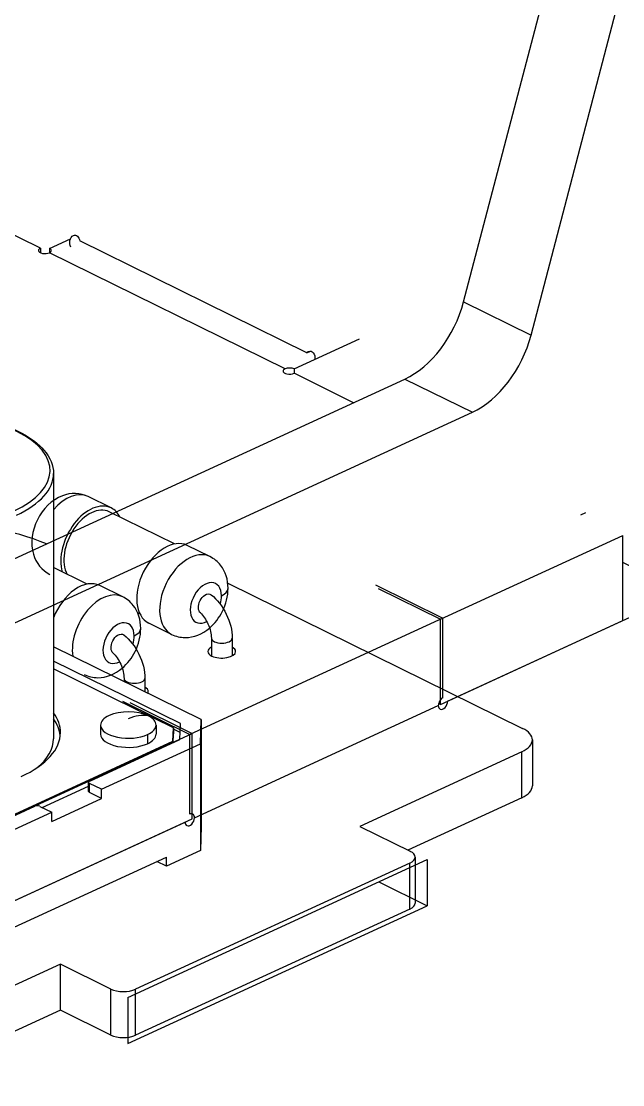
# Model space of a CAD drawing. Header units: millimetres. Extents: x -72 to 43, y -70 to 80.
# Drawn here: x -12.77 to 4.58, y -35.98 to -5.3 of the extents above; entities that cross this region are included whole.
import ezdxf

# ---------------------------------------------------------------- set-up
doc = ezdxf.new("R2010")
doc.units = ezdxf.units.MM
doc.layers.add('Sketch064', color=7, linetype='CONTINUOUS')
doc.layers.add('Sketch065', color=7, linetype='CONTINUOUS')

msp = doc.modelspace()

# ---------------------------------------------------------------- linework, layer by layer
at = {"layer": 'Sketch064'}
for p, q in [((-0.014, -13.395), (9.846, 24.261)), ((1.931, -14.354), (11.791, 23.301)), ((-12.214, -11.848), (-31.166, -2.499)), ((-11.95, -11.85), (-11.346, -11.572)), ((-4.536, -14.862), (-11.079, -11.635)), ((-12.214, -11.848), (-12.214, -11.976)), ((-11.95, -11.85), (-11.95, -11.974)), ((-5.161, -15.326), (-11.954, -11.976)), ((-0.014, -13.395), (1.931, -14.354)), ((-4.897, -15.329), (-3.018, -14.463)), ((-4.536, -14.862), (-4.428, -14.812)), ((-4.897, -15.329), (-4.897, -15.457)), ((-22.235, -25.072), (-1.704, -15.619)), ((-3.186, -16.301), (-4.902, -15.454)), ((-1.704, -15.619), (0.242, -16.578)), ((-20.289, -26.031), (0.242, -16.578)), ((3.369, -19.534), (3.515, -19.467)), ((-0.679, -22.548), (4.575, -20.129)), ((4.575, -22.59), (4.575, -20.129)), ((4.963, -21.106), (4.575, -20.915)), ((-2.553, -21.555), (-0.607, -22.514)), ((-2.48, -21.659), (-0.679, -22.548)), ((-0.473, -24.914), (6.717, -21.604)), ((-0.607, -22.514), (-7.907, -25.875)), ((-0.679, -25.009), (-0.679, -22.548)), ((-0.679, -25.009), (4.575, -22.59)), ((-0.607, -24.812), (-0.607, -22.514)), ((-9.852, -24.916), (-7.907, -25.875)), ((-9.635, -24.954), (-7.835, -25.842)), ((-7.773, -28.275), (-0.741, -25.038)), ((-0.734, -24.982), (-0.679, -25.009)), ((-15.232, -29.248), (-7.835, -25.842)), ((-7.907, -28.173), (-7.907, -25.875)), ((-7.835, -28.304), (-7.835, -25.842)), ((-15.232, -31.709), (-7.835, -28.304)), ((-15.232, -31.709), (-8.041, -28.399)), ((-9.694, -33.459), (-1.064, -29.485)), ((-1.064, -29.485), (-1.064, -30.813)), ((-2.456, -30.126), (-1.064, -30.813)), ((-9.694, -34.786), (-1.064, -30.813)), ((-9.694, -33.459), (-9.694, -34.786))]:
    msp.add_line(p, q, dxfattribs=at)
for centre, major_axis, ratio, start_param, end_param in [((-12.084, -11.912), (-0.187, 0), 0.476557, 5.480576, 0), ((-12.084, -11.912), (-0.187, 0), 0.476557, 0, 2.338983), ((-12.084, -11.912), (-0.187, 0), 0.476557, 2.338983, 3.141593), ((-12.084, -11.912), (-0.187, 0), 0.476557, 3.141593, 3.90978), ((-1.704, -13.421), (-1.106, -2.242), 0.632255, 0.662517, 1.884247), ((0.242, -14.38), (-1.106, -2.242), 0.632255, 0.662517, 1.884247), ((-5.032, -15.39), (-0.187, 0), 0.476557, 5.480576, 0), ((-5.032, -15.39), (-0.187, 0), 0.476557, 3.90978, 5.480576), ((-5.032, -15.39), (-0.187, 0), 0.476557, 0, 2.338983), ((-15.336, -22.166), (5, 0), 0.476557, 0.849923, 2.338983), ((-0.607, -24.976), (-0.083, -0.167), 0.632255, 3.804109, 5.374906), ((-0.607, -24.976), (-0.083, -0.167), 0.632255, 5.374906, 0), ((-0.607, -24.976), (-0.083, -0.167), 0.632255, 0, 2.233313), ((-7.907, -28.337), (-0.083, -0.167), 0.632255, 3.141593, 3.804109), ((-7.907, -28.337), (-0.083, -0.167), 0.632255, 2.233313, 3.141593), ((-7.907, -28.337), (-0.083, -0.167), 0.632255, 5.374906, 0), ((-7.907, -28.337), (-0.083, -0.167), 0.632255, 0, 2.233313)]:
    msp.add_ellipse(centre, major_axis=major_axis, ratio=ratio, start_param=start_param, end_param=end_param, dxfattribs=at)
for points, knots in [([(-11.334, -11.81), (-11.365, -11.759), (-11.375, -11.686), (-11.361, -11.62), (-11.347, -11.554), (-11.309, -11.5), (-11.263, -11.478)], [3.665191, 3.665191, 3.665191, 3.665191, 4.651242, 4.651242, 4.651242, 5.637293, 5.637293, 5.637293, 5.637293]), ([(-11.263, -11.478), (-11.222, -11.461), (-11.182, -11.467), (-11.145, -11.497), (-11.111, -11.526), (-11.086, -11.578), (-11.079, -11.635)], [5.637293, 5.637293, 5.637293, 5.637293, 6.483838, 6.483838, 6.483838, 7.330383, 7.330383, 7.330383, 7.330383]), ([(-4.485, -14.822), (-4.437, -14.8), (-4.383, -14.815), (-4.346, -14.862), (-4.309, -14.909), (-4.292, -14.984), (-4.303, -15.055)], [5.637293, 5.637293, 5.637293, 5.637293, 6.670488, 6.670488, 6.670488, 7.703682, 7.703682, 7.703682, 7.703682])]:
    msp.add_open_spline(points, degree=3, knots=knots, dxfattribs=at)
msp.add_open_spline([(-4.536, -14.862), (-4.514, -14.835), (-4.485, -14.822)], degree=2, dxfattribs=at)
at = {"layer": 'Sketch065'}
for p, q in [((-11.836, -18.346), (-11.836, -25.995)), ((-10.174, -19.338), (-10.834, -19.012)), ((-11.755, -19.068), (-11.755, -19.072)), ((-11.755, -19.068), (-11.751, -19.07)), ((-8.35, -20.377), (-10.229, -19.45)), ((-7.325, -20.743), (-7.985, -20.417)), ((-10.867, -21.536), (-11.836, -21.058)), ((-9.842, -21.902), (-10.503, -21.576)), ((-6.813, -21.506), (1.69, -25.699)), ((-9.345, -22.395), (-9.411, -22.362)), ((-8.431, -22.985), (-9.091, -22.659)), ((-7.285, -23.096), (-7.285, -23.604)), ((-6.685, -23.096), (-6.685, -23.604)), ((-7.575, -25.444), (-11.836, -23.342)), ((-8.179, -25.558), (-11.836, -23.754)), ((-8.381, -25.683), (-11.836, -23.979)), ((-9.803, -24.255), (-9.803, -24.345)), ((-9.203, -24.255), (-9.203, -24.641)), ((-7.6, -26.145), (-7.575, -25.444)), ((-7.575, -25.444), (-7.575, -28.521)), ((-10.48, -25.602), (-10.48, -25.865)), ((-8.88, -25.602), (-8.88, -25.865)), ((-8.394, -26.068), (-8.381, -25.683)), ((-8.381, -25.683), (-8.381, -25.859)), ((-8.188, -25.817), (-8.381, -25.722)), ((-8.196, -26.022), (-8.179, -25.558)), ((-15.052, -29.134), (-8.394, -26.068)), ((-10.793, -27.217), (-8.196, -26.022)), ((-9.125, -25.876), (-9.125, -26.139)), ((-8.394, -26.068), (-8.394, -26.113)), ((-8.39, -26.111), (-8.381, -25.859)), ((1.97, -26.031), (1.97, -27.358)), ((-10.448, -27.456), (-7.6, -26.145)), ((-7.6, -26.145), (-7.6, -29.222)), ((1.665, -26.373), (-3.009, -28.526)), ((1.665, -27.701), (1.665, -26.373)), ((-10.824, -27.515), (-10.824, -27.252)), ((-10.448, -27.456), (-10.796, -27.285)), ((-10.796, -27.549), (-10.796, -27.285)), ((-12.166, -27.981), (-10.824, -27.363)), ((-10.448, -27.72), (-10.796, -27.549)), ((-10.448, -27.72), (-10.448, -27.456)), ((-11.887, -28.382), (-10.448, -27.72)), ((1.665, -27.701), (-1.617, -29.212)), ((-14.973, -29.142), (-12.375, -27.946)), ((-14.735, -29.43), (-11.887, -28.118)), ((-12.234, -27.947), (-11.887, -28.118)), ((-11.887, -28.382), (-11.887, -28.118)), ((-7.575, -28.521), (-7.6, -29.222)), ((-3.009, -28.526), (-1.55, -29.245)), ((-13.756, -31.793), (-8.578, -29.409)), ((-7.6, -29.222), (-8.578, -29.672)), ((-8.578, -29.672), (-8.578, -29.409)), ((-1.41, -29.411), (-1.41, -30.738)), ((-1.562, -29.582), (-9.473, -33.225)), ((-8.578, -29.672), (-8.855, -29.536)), ((-1.562, -30.91), (-1.562, -29.582)), ((-1.562, -30.91), (-9.473, -34.552)), ((-11.639, -32.499), (-16.314, -34.651)), ((-10.18, -33.219), (-11.639, -32.499)), ((-11.639, -33.827), (-11.639, -32.499)), ((-10.18, -34.546), (-10.18, -33.219)), ((-9.473, -34.552), (-9.473, -33.225)), ((-11.639, -33.827), (-16.314, -35.979)), ((-10.18, -34.546), (-11.639, -33.827))]:
    msp.add_line(p, q, dxfattribs=at)
for centre, major_axis, ratio, start_param, end_param in [((-15.336, -18.258), (3.4, 0), 0.476557, 5.480576, 2.338983), ((-15.336, -18.346), (-3.5, 0), 0.476557, 2.338983, 3.141593), ((-11.387, -20.133), (-0.553, -1.121), 0.632255, 3.141593, 4.327329), ((-12.004, -19.083), (-0.25, 0), 0.476557, 3.232298, 3.266278), ((-10.727, -20.459), (-0.553, -1.121), 0.632255, 3.141593, 5.677809), ((-10.727, -20.459), (0.498, 1.009), 0.632255, 0, 2.72298), ((-10.727, -20.459), (-0.553, -1.121), 0.632255, 2.690566, 3.141593), ((-8.538, -21.538), (-0.553, -1.121), 0.632255, 3.141593, 0), ((-7.878, -21.864), (-0.553, -1.121), 0.632255, 3.141593, 0), ((-11.056, -22.697), (-0.553, -1.121), 0.632255, 3.141593, 4.856611), ((-10.395, -23.023), (-0.553, -1.121), 0.632255, 3.141593, 5.54401), ((-7.444, -22.078), (-0.276, -0.561), 0.632255, 2.233313, 0.720606), ((-7.429, -21.657), (-0.625, 0), 0.476557, 2.338983, 3.141593), ((-7.444, -22.078), (-0.276, -0.561), 0.632255, 1.820813, 2.233313), ((-9.961, -23.237), (-0.276, -0.561), 0.632255, 2.233313, 0.720606), ((-9.946, -22.816), (-0.625, 0), 0.476557, 2.338983, 3.141593), ((-9.961, -23.237), (-0.276, -0.561), 0.632255, 1.820813, 2.233313), ((-6.985, -23.096), (0.3, 0), 0.476557, 3.141593, 0), ((-6.985, -23.478), (-0.4, 0), 0.476557, 5.560451, 0), ((-6.985, -23.478), (-0.4, 0), 0.476557, 0, 0.768187), ((-6.985, -23.478), (-0.4, 0), 0.476557, 0.768187, 3.141593), ((-6.985, -23.478), (-0.4, 0), 0.476557, 3.141593, 3.864327), ((-9.503, -24.255), (0.3, 0), 0.476557, 3.141593, 0), ((-9.503, -24.637), (-0.4, 0), 0.476557, 3.141593, 3.864327), ((-9.503, -24.637), (-0.4, 0), 0.476557, 2.889905, 3.141593), ((-15.336, -25.819), (3.7, 0), 0.476557, 0, 0.330297), ((-15.336, -25.995), (3.7, 0), 0.476557, 0.04988, 0.330297), ((-9.68, -25.602), (-0.8, 0), 0.476557, 5.480576, 0), ((-9.68, -25.602), (-0.8, 0), 0.476557, 3.90978, 5.480576), ((-9.68, -25.602), (-0.8, 0), 0.476557, 3.141593, 3.90978), ((-9.68, -25.602), (-0.8, 0), 0.476557, 0, 2.338983), ((-9.68, -25.602), (-0.8, 0), 0.476557, 2.338983, 3.141593), ((0.97, -26.031), (-1, 0), 0.476557, 3.141593, 3.90978), ((-15.336, -25.819), (3.7, 0), 0.476557, 5.480576, 0), ((-15.336, -25.995), (3.5, 0), 0.476557, 5.753977, 0), ((-9.68, -25.865), (0.8, 0), 0.476557, 3.141593, 5.480576), ((-9.68, -25.865), (0.8, 0), 0.476557, 5.480576, 0), ((0.97, -26.031), (-1, 0), 0.476557, 2.338982, 3.141593), ((-10.724, -27.252), (-0.1, 0), 0.476557, 5.480576, 0), ((-10.724, -27.252), (-0.1, 0), 0.476557, 0, 0.768187), ((-10.724, -27.515), (-0.1, 0), 0.476557, 0, 0.768187), ((0.97, -27.358), (-1, 0), 0.476557, 2.338982, 3.141593), ((-12.306, -27.98), (-0.1, 0), 0.476557, 3.90978, 5.480576), ((-1.91, -29.411), (-0.5, 0), 0.476557, 2.338986, 3.141593), ((-1.91, -29.411), (-0.5, 0), 0.476557, 3.141593, 3.909777), ((-1.91, -30.738), (-0.5, 0), 0.476557, 2.338986, 3.141593), ((-9.821, -33.053), (-0.5, 0), 0.476557, 0.76819, 2.338981), ((-9.821, -34.381), (-0.5, 0), 0.476557, 0.76819, 2.338981)]:
    msp.add_ellipse(centre, major_axis=major_axis, ratio=ratio, start_param=start_param, end_param=end_param, dxfattribs=at)
for points, knots in [([(-17.741, -17.09), (-17.426, -16.945), (-17.054, -16.829), (-16.65, -16.75), (-15.817, -16.585), (-14.849, -16.585), (-14.017, -16.751), (-13.532, -16.846), (-13.094, -16.996), (-12.745, -17.183), (-12.476, -17.328), (-12.266, -17.49), (-12.113, -17.668), (-11.928, -17.888), (-11.836, -18.114), (-11.836, -18.346)], [0, 0, 0, 0, 0.158463, 0.158463, 0.158463, 0.485304, 0.485304, 0.485304, 0.675685, 0.675685, 0.675685, 0.821233, 0.821233, 0.821233, 1, 1, 1, 1]), ([(-10.834, -19.012), (-11.061, -18.899), (-11.335, -18.892), (-11.58, -18.987), (-11.887, -19.104), (-12.145, -19.365), (-12.3, -19.677), (-12.456, -19.991), (-12.509, -20.358), (-12.415, -20.674), (-12.342, -20.928), (-12.169, -21.143), (-11.94, -21.254)], [0, 0, 0, 0, 0.261755, 0.261755, 0.261755, 0.58683, 0.58683, 0.58683, 0.815898, 0.815898, 0.815898, 1, 1, 1, 1]), ([(-6.804, -21.657), (-6.803, -21.412), (-6.876, -21.174), (-7.019, -20.992), (-7.103, -20.886), (-7.205, -20.803), (-7.325, -20.743)], [0, 0, 0, 0, 0.633037, 0.633037, 0.633037, 1, 1, 1, 1]), ([(-8.431, -22.985), (-8.309, -23.045), (-8.18, -23.075), (-8.042, -23.076), (-7.793, -23.079), (-7.542, -22.975), (-7.34, -22.803), (-7.186, -22.673), (-7.058, -22.506), (-6.966, -22.32), (-6.862, -22.112), (-6.804, -21.881), (-6.804, -21.657)], [0, 0, 0, 0, 0.191165, 0.191165, 0.191165, 0.542261, 0.542261, 0.542261, 0.808835, 0.808835, 0.808835, 1, 1, 1, 1]), ([(-8.431, -22.985), (-8.309, -23.045), (-8.18, -23.075), (-8.042, -23.076), (-7.793, -23.079), (-7.542, -22.975), (-7.34, -22.803), (-7.186, -22.673), (-7.058, -22.506), (-6.966, -22.32), (-6.862, -22.112), (-6.804, -21.881), (-6.804, -21.657)], [0, 0, 0, 0, 0.191165, 0.191165, 0.191165, 0.542261, 0.542261, 0.542261, 0.808835, 0.808835, 0.808835, 1, 1, 1, 1]), ([(-9.321, -22.816), (-9.32, -22.571), (-9.393, -22.333), (-9.537, -22.151), (-9.621, -22.045), (-9.723, -21.961), (-9.842, -21.902)], [0, 0, 0, 0, 0.633037, 0.633037, 0.633037, 1, 1, 1, 1]), ([(-7.603, -22.367), (-7.666, -22.309), (-7.687, -22.166), (-7.611, -22.011), (-7.579, -21.947), (-7.529, -21.886), (-7.472, -21.851), (-7.403, -21.807), (-7.335, -21.81), (-7.293, -21.844)], [0.1348588, 0.1348588, 0.1348588, 0.1348588, 0.3798466, 0.3798466, 0.3798466, 0.4835404, 0.4835404, 0.4835404, 0.6048785, 0.6048785, 0.6048785, 0.6048785]), ([(-7.603, -22.367), (-7.523, -22.443), (-7.441, -22.558), (-7.383, -22.684), (-7.318, -22.825), (-7.285, -22.98), (-7.285, -23.096)], [0, 0, 0, 0, 0.471145, 0.471145, 0.471145, 1, 1, 1, 1]), ([(-10.948, -24.144), (-10.827, -24.204), (-10.697, -24.234), (-10.56, -24.235), (-10.31, -24.237), (-10.059, -24.134), (-9.857, -23.962), (-9.703, -23.832), (-9.575, -23.664), (-9.483, -23.479), (-9.379, -23.271), (-9.321, -23.04), (-9.321, -22.816)], [0, 0, 0, 0, 0.191165, 0.191165, 0.191165, 0.542261, 0.542261, 0.542261, 0.808835, 0.808835, 0.808835, 1, 1, 1, 1]), ([(-10.948, -24.144), (-10.827, -24.204), (-10.697, -24.234), (-10.56, -24.235), (-10.31, -24.237), (-10.059, -24.134), (-9.857, -23.962), (-9.703, -23.832), (-9.575, -23.664), (-9.483, -23.479), (-9.379, -23.271), (-9.321, -23.04), (-9.321, -22.816)], [0, 0, 0, 0, 0.191165, 0.191165, 0.191165, 0.542261, 0.542261, 0.542261, 0.808835, 0.808835, 0.808835, 1, 1, 1, 1]), ([(-10.12, -23.526), (-10.183, -23.468), (-10.205, -23.325), (-10.128, -23.17), (-10.096, -23.106), (-10.046, -23.045), (-9.989, -23.01), (-9.92, -22.966), (-9.852, -22.969), (-9.81, -23.003)], [0.1348588, 0.1348588, 0.1348588, 0.1348588, 0.3798466, 0.3798466, 0.3798466, 0.4835404, 0.4835404, 0.4835404, 0.6048785, 0.6048785, 0.6048785, 0.6048785]), ([(-10.12, -23.526), (-10.04, -23.602), (-9.958, -23.717), (-9.9, -23.843), (-9.835, -23.984), (-9.802, -24.139), (-9.803, -24.255)], [0, 0, 0, 0, 0.471145, 0.471145, 0.471145, 1, 1, 1, 1])]:
    msp.add_open_spline(points, degree=3, knots=knots, dxfattribs=at)
for points in [[(-7.293, -21.844), (-6.939, -22.11), (-6.68, -22.644), (-6.685, -23.096)], [(-9.81, -23.003), (-9.456, -23.269), (-9.198, -23.803), (-9.203, -24.255)], [(-9.105, -25.337), (-9.281, -25.303), (-9.481, -25.334), (-9.68, -25.426)]]:
    msp.add_open_spline(points, degree=3, dxfattribs=at)

doc.saveas('drawing.dxf')
